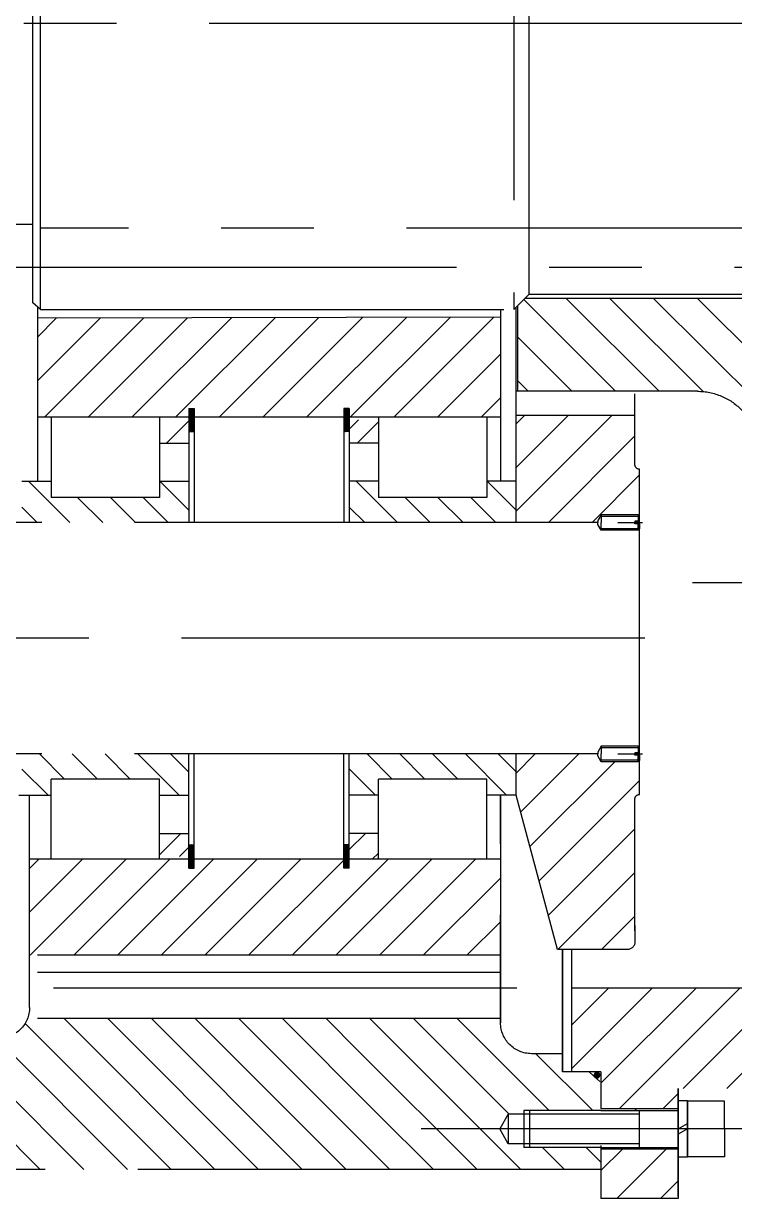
# Model space of a CAD drawing. Header units: millimetres. Extents: x 0 to 12600, y -349 to 8910.
# Drawn here: x 1499 to 1959, y 4651 to 5412 of the extents above; entities that cross this region are included whole.
import ezdxf

# ---------------------------------------------------------------- set-up
doc = ezdxf.new("R2010")
doc.units = ezdxf.units.MM
doc.header["$LTSCALE"] = 300
doc.linetypes.add('G', pattern=[2, 1.25, -0.25, 0.25, -0.25])
doc.linetypes.add('K', pattern=[2.5, 1.25, -0.25, 0.25, -0.25, 0.25, -0.25])
for name, color, linetype in [('01', 7, 'Continuous'), ('05', 142, 'G'), ('07', 6, 'K')]:
    doc.layers.add(name, color=color, linetype=linetype)

# ---------------------------------------------------------------- blocks, each defined once
blk = doc.blocks.new('FDSDSDFG')
at = {"layer": '05', "color": 142, "linetype": 'G', "ltscale": 0.8}
for p, q in [((-2937.48, 14970.18), (-2937.48, 14466.05)), ((-2937.48, 14554.18), (-2937.48, 13703.57))]:
    blk.add_line(p, q, dxfattribs=at)
at = {"layer": '05', "color": 142, "linetype": 'G'}
blk.add_line((-3299.81, 14893.96), (-3299.81, 14567.19), dxfattribs=at)
at = {"layer": '07', "color": 6, "linetype": 'K', "ltscale": 0.8}
for p, q in [((-3627.48, 14907.96), (-3627.48, 14557.96)), ((-3627.48, 14907.96), (-3627.48, 14557.96)), ((-3562.6, 14728.96), (-3562.6, 14488.96)), ((-3095.35, 14114.32), (-3095.35, 14701.67)), ((-3115.53, 14690.96), (-3115.53, 14458.78)), ((-3112.85, 14461.46), (-3112.85, 14690.96)), ((-3069.98, 14681.96), (-3069.98, 14144.96)), ((-3175.74, 14570.38), (-3175.74, 14452.96)), ((-3698.83, 14557.96), (-3698.83, 14507.96)), ((-3698.83, 14557.96), (-3698.83, 14507.96)), ((-3627.48, 14557.96), (-3698.83, 14557.96)), ((-3697.48, 14557.96), (-3627.48, 14557.96)), ((-3653.76, 14554.18), (-3653.76, 14402.27)), ((-3335.78, 14536.36), (-3335.78, 13998.06)), ((-3525.37, 14529.96), (-3439.97, 14529.96)), ((-3436.97, 14532.96), (-3436.97, 14532.96)), ((-3436.97, 14532.96), (-3436.97, 14532.96)), ((-3436.97, 14532.96), (-3226.29, 14532.96)), ((-3414.78, 14532.96), (-3415.78, 14531.96)), ((-3415.78, 14531.96), (-3415.78, 14508.12)), ((-3415.78, 14531.96), (-3411.58, 14531.96)), ((-3414.78, 14532.96), (-3414.78, 14508.12)), ((-3411.58, 14532.96), (-3414.78, 14532.96)), ((-3411.58, 14532.96), (-3411.58, 14529.96)), ((-3411.58, 14529.96), (-3410.78, 14529.96)), ((-3410.78, 14518.86), (-3410.78, 14534.85)), ((-3410.78, 14532.96), (-3410.78, 14529.96)), ((-3409.98, 14529.96), (-3410.78, 14529.96)), ((-3409.98, 14532.96), (-3409.98, 14529.96)), ((-3409.98, 14532.96), (-3406.78, 14532.96)), ((-3405.78, 14531.96), (-3409.98, 14531.96)), ((-3406.78, 14532.96), (-3406.78, 14508.12)), ((-3406.78, 14532.96), (-3405.78, 14531.96)), ((-3405.78, 14531.96), (-3405.78, 14508.12)), ((-3264.78, 14532.96), (-3265.78, 14531.96)), ((-3265.78, 14531.96), (-3261.58, 14531.96)), ((-3265.78, 14531.96), (-3265.78, 14508.12)), ((-3261.58, 14532.96), (-3264.78, 14532.96)), ((-3264.78, 14532.96), (-3264.78, 14508.12)), ((-3261.58, 14532.96), (-3261.58, 14529.96)), ((-3261.58, 14529.96), (-3260.78, 14529.96)), ((-3260.78, 14518.86), (-3260.78, 14534.85)), ((-3260.78, 14532.96), (-3260.78, 14529.96)), ((-3259.98, 14529.96), (-3260.78, 14529.96)), ((-3259.98, 14532.96), (-3256.78, 14532.96)), ((-3259.98, 14532.96), (-3259.98, 14529.96)), ((-3255.78, 14531.96), (-3259.98, 14531.96)), ((-3256.78, 14532.96), (-3255.78, 14531.96)), ((-3256.78, 14532.96), (-3256.78, 14508.12)), ((-3255.78, 14531.96), (-3255.78, 14508.12)), ((-3226.29, 14532.96), (-3226.29, 14532.96)), ((-3223.29, 14529.96), (-3177.48, 14529.96)), ((-3191.48, 14529.96), (-3191.48, 14452.96)), ((-3537.48, 14524.96), (-3537.48, 14479.87)), ((-3664.48, 14507.96), (-3698.83, 14507.96)), ((-3664.48, 14507.96), (-3697.48, 14507.96)), ((-3679.98, 14507.96), (-3679.98, 14007.96)), ((-3679.98, 14507.96), (-3679.98, 14007.96)), ((-3616.85, 14507.96), (-3640.48, 14507.96)), ((-3616.85, 14507.96), (-3640.48, 14507.96)), ((-3616.85, 14507.96), (-3616.85, 14482.96)), ((-3415.78, 14508.12), (-3412.03, 14505.96)), ((-3415.78, 14508.12), (-3410.78, 14508.12)), ((-3412.03, 14505.96), (-3410.78, 14505.96)), ((-3405.78, 14508.12), (-3410.78, 14508.12)), ((-3409.53, 14505.96), (-3410.78, 14505.96)), ((-3410.78, 14505.96), (-3410.78, 14037.96)), ((-3405.78, 14508.12), (-3409.53, 14505.96)), ((-3265.78, 14508.12), (-3262.03, 14505.96)), ((-3265.78, 14508.12), (-3260.78, 14508.12)), ((-3262.03, 14505.96), (-3260.78, 14505.96)), ((-3255.78, 14508.12), (-3260.78, 14508.12)), ((-3259.53, 14505.96), (-3260.78, 14505.96)), ((-3260.78, 14505.96), (-3260.78, 14037.96)), ((-3255.78, 14508.12), (-3259.53, 14505.96)), ((-3537.48, 14488.96), (-3616.85, 14488.96)), ((-3537.48, 14482.96), (-3616.85, 14482.96)), ((-3616.85, 14482.96), (-3537.48, 14482.96)), ((-3604.98, 14482.96), (-3604.98, 14462.96)), ((-3537.48, 14479.87), (-3437.51, 14452.96)), ((-3112.85, 14461.46), (-3122.79, 14451.52)), ((-3112.85, 14461.46), (-2761.75, 14461.46)), ((-3562.48, 14453.44), (-3562.48, 14116.81)), ((-3437.51, 14452.96), (-3410.78, 14452.96)), ((-3437.51, 14452.96), (-3410.78, 14452.96)), ((-3437.51, 14452.96), (-3410.78, 14452.96)), ((-3437.51, 14452.96), (-3437.51, 14434.04)), ((-3260.78, 14452.96), (-3121.35, 14452.96)), ((-3234.05, 14452.96), (-3234.05, 14434.04)), ((-3120.35, 14453.96), (-3175.74, 14453.96)), ((-2751.82, 14451.52), (-3122.79, 14451.52)), ((-3122.79, 14144.96), (-3122.79, 14451.52)), ((-3437.51, 14442.96), (-3584.98, 14442.96)), ((-3584.98, 14442.96), (-3515.03, 14442.96)), ((-3582.28, 14442.96), (-3582.28, 14136.58)), ((-3552.28, 14442.96), (-3552.28, 14137.96)), ((-3541.21, 14442.96), (-3541.21, 14137.96)), ((-3468.98, 14442.96), (-3437.51, 14442.96)), ((-3122.79, 14442.96), (-3234.05, 14442.96)), ((-3479.03, 14434.04), (-3427.03, 14434.04)), ((-3192.53, 14434.04), (-3244.53, 14434.04)), ((-3479.03, 14363.88), (-3427.03, 14363.88)), ((-3462.28, 14363.88), (-3462.28, 14344.96)), ((-3437.51, 14363.88), (-3437.51, 14344.96)), ((-3192.53, 14363.88), (-3244.53, 14363.88)), ((-3234.05, 14363.88), (-3234.05, 14344.96)), ((-3209.28, 14363.88), (-3209.28, 14344.96)), ((-3209.28, 14350.13), (-3195.53, 14363.88)), ((-3484.69, 14344.96), (-3410.78, 14344.96)), ((-3484.69, 14344.96), (-3484.69, 14341.46)), ((-3484.69, 14341.47), (-3481.2, 14344.96)), ((-3484.69, 14341.61), (-3481.34, 14344.96)), ((-3484.69, 14341.75), (-3481.48, 14344.96)), ((-3484.69, 14341.89), (-3481.62, 14344.96)), ((-3484.69, 14342.04), (-3481.76, 14344.96)), ((-3484.69, 14342.18), (-3481.91, 14344.96)), ((-3484.69, 14342.32), (-3482.05, 14344.96)), ((-3484.69, 14342.46), (-3482.19, 14344.96)), ((-3484.69, 14342.6), (-3482.33, 14344.96)), ((-3484.69, 14342.74), (-3482.47, 14344.96)), ((-3484.69, 14342.88), (-3482.61, 14344.96)), ((-3484.69, 14343.03), (-3482.75, 14344.96)), ((-3484.69, 14343.17), (-3482.9, 14344.96)), ((-3484.69, 14343.31), (-3483.04, 14344.96)), ((-3484.69, 14343.45), (-3483.18, 14344.96)), ((-3484.69, 14343.59), (-3483.32, 14344.96)), ((-3484.69, 14343.73), (-3483.46, 14344.96)), ((-3484.69, 14343.87), (-3483.6, 14344.96)), ((-3484.69, 14344.02), (-3483.74, 14344.96)), ((-3484.69, 14344.16), (-3483.89, 14344.96)), ((-3484.69, 14344.3), (-3484.03, 14344.96)), ((-3484.69, 14344.44), (-3484.17, 14344.96)), ((-3484.69, 14344.58), (-3484.31, 14344.96)), ((-3484.69, 14344.72), (-3484.45, 14344.96)), ((-3484.69, 14344.86), (-3484.59, 14344.96)), ((-3484.56, 14341.46), (-3481.06, 14344.96)), ((-3484.42, 14341.46), (-3480.92, 14344.96)), ((-3484.27, 14341.46), (-3480.77, 14344.96)), ((-3484.13, 14341.46), (-3480.63, 14344.96)), ((-3483.99, 14341.46), (-3480.49, 14344.96)), ((-3483.85, 14341.46), (-3480.35, 14344.96)), ((-3483.71, 14341.46), (-3480.21, 14344.96)), ((-3483.57, 14341.46), (-3480.07, 14344.96)), ((-3483.43, 14341.46), (-3479.93, 14344.96)), ((-3483.28, 14341.46), (-3479.78, 14344.96)), ((-3483.14, 14341.46), (-3479.64, 14344.96)), ((-3483, 14341.46), (-3479.5, 14344.96)), ((-3482.86, 14341.46), (-3479.36, 14344.96)), ((-3482.72, 14341.46), (-3479.22, 14344.96)), ((-3482.58, 14341.46), (-3479.08, 14344.96)), ((-3482.44, 14341.46), (-3478.94, 14344.96)), ((-3482.29, 14341.46), (-3478.79, 14344.96)), ((-3482.15, 14341.46), (-3478.65, 14344.96)), ((-3482.01, 14341.46), (-3478.51, 14344.96)), ((-3481.87, 14341.46), (-3478.37, 14344.96)), ((-3481.73, 14341.46), (-3478.23, 14344.96)), ((-3481.59, 14341.46), (-3478.09, 14344.96)), ((-3481.45, 14341.46), (-3477.95, 14344.96)), ((-3481.3, 14341.46), (-3477.8, 14344.96)), ((-3481.16, 14341.46), (-3477.66, 14344.96)), ((-3481.02, 14341.46), (-3477.52, 14344.96)), ((-3480.88, 14341.46), (-3477.38, 14344.96)), ((-3480.74, 14341.46), (-3477.24, 14344.96)), ((-3480.6, 14341.46), (-3477.1, 14344.96)), ((-3480.46, 14341.46), (-3476.96, 14344.96)), ((-3480.31, 14341.46), (-3476.81, 14344.96)), ((-3480.17, 14341.46), (-3476.67, 14344.96)), ((-3480.03, 14341.46), (-3476.53, 14344.96)), ((-3479.89, 14341.46), (-3476.39, 14344.96)), ((-3479.75, 14341.46), (-3476.25, 14344.96)), ((-3479.61, 14341.46), (-3476.11, 14344.96)), ((-3479.47, 14341.46), (-3475.97, 14344.96)), ((-3479.32, 14341.46), (-3475.82, 14344.96)), ((-3479.18, 14341.46), (-3475.68, 14344.96)), ((-3479.04, 14341.46), (-3475.54, 14344.96)), ((-3478.9, 14341.46), (-3475.4, 14344.96)), ((-3478.76, 14341.46), (-3475.26, 14344.96)), ((-3478.62, 14341.46), (-3475.12, 14344.96)), ((-3478.48, 14341.46), (-3474.98, 14344.96)), ((-3478.33, 14341.46), (-3474.83, 14344.96)), ((-3478.19, 14341.46), (-3474.69, 14344.96)), ((-3478.05, 14341.46), (-3474.55, 14344.96)), ((-3477.91, 14341.46), (-3474.41, 14344.96)), ((-3477.77, 14341.46), (-3474.27, 14344.96)), ((-3477.63, 14341.46), (-3474.13, 14344.96)), ((-3477.49, 14341.46), (-3473.99, 14344.96)), ((-3477.34, 14341.46), (-3473.84, 14344.96)), ((-3477.2, 14341.46), (-3473.7, 14344.96)), ((-3477.06, 14341.46), (-3473.56, 14344.96)), ((-3476.92, 14341.46), (-3473.42, 14344.96)), ((-3476.78, 14341.46), (-3473.28, 14344.96)), ((-3476.64, 14341.46), (-3473.14, 14344.96)), ((-3476.5, 14341.46), (-3473, 14344.96)), ((-3476.35, 14341.46), (-3472.85, 14344.96)), ((-3476.21, 14341.46), (-3472.71, 14344.96)), ((-3476.07, 14341.46), (-3472.57, 14344.96)), ((-3475.93, 14341.46), (-3472.43, 14344.96)), ((-3475.79, 14341.46), (-3472.29, 14344.96)), ((-3475.65, 14341.46), (-3472.15, 14344.96)), ((-3475.51, 14341.46), (-3472.01, 14344.96)), ((-3475.36, 14341.46), (-3471.86, 14344.96)), ((-3475.22, 14341.46), (-3471.72, 14344.96)), ((-3475.08, 14341.46), (-3471.58, 14344.96)), ((-3474.94, 14341.46), (-3471.44, 14344.96)), ((-3474.8, 14341.46), (-3471.3, 14344.96)), ((-3474.66, 14341.46), (-3471.16, 14344.96)), ((-3474.52, 14341.46), (-3471.02, 14344.96)), ((-3474.37, 14341.46), (-3470.87, 14344.96)), ((-3474.23, 14341.46), (-3470.73, 14344.96)), ((-3474.09, 14341.46), (-3470.59, 14344.96)), ((-3473.95, 14341.46), (-3470.45, 14344.96)), ((-3473.81, 14341.46), (-3470.31, 14344.96)), ((-3473.67, 14341.46), (-3470.17, 14344.96)), ((-3473.53, 14341.46), (-3470.03, 14344.96)), ((-3473.38, 14341.46), (-3469.88, 14344.96)), ((-3473.24, 14341.46), (-3469.74, 14344.96)), ((-3473.1, 14341.46), (-3469.7, 14344.86)), ((-3469.7, 14344.96), (-3469.7, 14341.46)), ((-3186.87, 14344.96), (-3260.78, 14344.96)), ((-3201.86, 14344.96), (-3201.86, 14341.46)), ((-3198.45, 14341.46), (-3201.86, 14344.86)), ((-3198.31, 14341.46), (-3201.81, 14344.96)), ((-3198.17, 14341.46), (-3201.67, 14344.96)), ((-3198.03, 14341.46), (-3201.53, 14344.96)), ((-3197.89, 14341.46), (-3201.39, 14344.96)), ((-3197.75, 14341.46), (-3201.25, 14344.96)), ((-3197.6, 14341.46), (-3201.1, 14344.96)), ((-3197.46, 14341.46), (-3200.96, 14344.96)), ((-3197.32, 14341.46), (-3200.82, 14344.96)), ((-3197.18, 14341.46), (-3200.68, 14344.96)), ((-3197.04, 14341.46), (-3200.54, 14344.96)), ((-3196.9, 14341.46), (-3200.4, 14344.96)), ((-3200.31, 14344.96), (-3194.28, 14350.99)), ((-3196.76, 14341.46), (-3200.26, 14344.96)), ((-3196.61, 14341.46), (-3200.11, 14344.96)), ((-3196.47, 14341.46), (-3199.97, 14344.96)), ((-3196.33, 14341.46), (-3199.83, 14344.96)), ((-3196.19, 14341.46), (-3199.69, 14344.96)), ((-3196.05, 14341.46), (-3199.55, 14344.96)), ((-3195.91, 14341.46), (-3199.41, 14344.96)), ((-3195.77, 14341.46), (-3199.27, 14344.96)), ((-3195.62, 14341.46), (-3199.12, 14344.96)), ((-3195.48, 14341.46), (-3198.98, 14344.96)), ((-3195.34, 14341.46), (-3198.84, 14344.96)), ((-3195.2, 14341.46), (-3198.7, 14344.96)), ((-3195.06, 14341.46), (-3198.56, 14344.96)), ((-3194.92, 14341.46), (-3198.42, 14344.96)), ((-3194.78, 14341.46), (-3198.28, 14344.96)), ((-3194.63, 14341.46), (-3198.13, 14344.96)), ((-3194.49, 14341.46), (-3197.99, 14344.96)), ((-3194.35, 14341.46), (-3197.85, 14344.96)), ((-3194.21, 14341.46), (-3197.71, 14344.96)), ((-3194.07, 14341.46), (-3197.57, 14344.96)), ((-3193.93, 14341.46), (-3197.43, 14344.96)), ((-3193.79, 14341.46), (-3197.29, 14344.96)), ((-3193.64, 14341.46), (-3197.14, 14344.96)), ((-3193.5, 14341.46), (-3197, 14344.96)), ((-3193.36, 14341.46), (-3196.86, 14344.96)), ((-3193.22, 14341.46), (-3196.72, 14344.96)), ((-3193.08, 14341.46), (-3196.58, 14344.96)), ((-3192.94, 14341.46), (-3196.44, 14344.96)), ((-3192.8, 14341.46), (-3196.3, 14344.96)), ((-3192.65, 14341.46), (-3196.15, 14344.96)), ((-3192.51, 14341.46), (-3196.01, 14344.96)), ((-3192.37, 14341.46), (-3195.87, 14344.96)), ((-3192.23, 14341.46), (-3195.73, 14344.96)), ((-3192.09, 14341.46), (-3195.59, 14344.96)), ((-3191.95, 14341.46), (-3195.45, 14344.96)), ((-3191.81, 14341.46), (-3195.31, 14344.96)), ((-3191.66, 14341.46), (-3195.16, 14344.96)), ((-3191.52, 14341.46), (-3195.02, 14344.96)), ((-3191.38, 14341.46), (-3194.88, 14344.96)), ((-3191.24, 14341.46), (-3194.74, 14344.96)), ((-3191.1, 14341.46), (-3194.6, 14344.96)), ((-3190.96, 14341.46), (-3194.46, 14344.96)), ((-3190.82, 14341.46), (-3194.32, 14344.96)), ((-3190.67, 14341.46), (-3194.17, 14344.96)), ((-3190.53, 14341.46), (-3194.03, 14344.96)), ((-3190.39, 14341.46), (-3193.89, 14344.96)), ((-3190.25, 14341.46), (-3193.75, 14344.96)), ((-3190.11, 14341.46), (-3193.61, 14344.96)), ((-3189.97, 14341.46), (-3193.47, 14344.96)), ((-3189.83, 14341.46), (-3193.33, 14344.96)), ((-3189.69, 14341.46), (-3193.19, 14344.96)), ((-3189.54, 14341.46), (-3193.04, 14344.96)), ((-3189.4, 14341.46), (-3192.9, 14344.96)), ((-3189.26, 14341.46), (-3192.76, 14344.96)), ((-3189.12, 14341.46), (-3192.62, 14344.96)), ((-3188.98, 14341.46), (-3192.48, 14344.96)), ((-3188.84, 14341.46), (-3192.34, 14344.96)), ((-3188.7, 14341.46), (-3192.2, 14344.96)), ((-3188.55, 14341.46), (-3192.05, 14344.96)), ((-3188.41, 14341.46), (-3191.91, 14344.96)), ((-3188.27, 14341.46), (-3191.77, 14344.96)), ((-3188.13, 14341.46), (-3191.63, 14344.96)), ((-3187.99, 14341.46), (-3191.49, 14344.96)), ((-3187.85, 14341.46), (-3191.35, 14344.96)), ((-3187.71, 14341.46), (-3191.21, 14344.96)), ((-3187.56, 14341.46), (-3191.06, 14344.96)), ((-3187.42, 14341.46), (-3190.92, 14344.96)), ((-3187.28, 14341.46), (-3190.78, 14344.96)), ((-3187.14, 14341.46), (-3190.64, 14344.96)), ((-3187, 14341.46), (-3190.5, 14344.96)), ((-3186.87, 14341.47), (-3190.36, 14344.96)), ((-3186.87, 14341.61), (-3190.22, 14344.96)), ((-3186.87, 14341.75), (-3190.07, 14344.96)), ((-3186.87, 14341.89), (-3189.93, 14344.96)), ((-3186.87, 14342.04), (-3189.79, 14344.96)), ((-3186.87, 14342.18), (-3189.65, 14344.96)), ((-3186.87, 14342.32), (-3189.51, 14344.96)), ((-3186.87, 14342.46), (-3189.37, 14344.96)), ((-3186.87, 14342.6), (-3189.23, 14344.96)), ((-3186.87, 14342.74), (-3189.08, 14344.96)), ((-3186.87, 14342.88), (-3188.94, 14344.96)), ((-3186.87, 14343.03), (-3188.8, 14344.96)), ((-3186.87, 14343.17), (-3188.66, 14344.96)), ((-3186.87, 14343.31), (-3188.52, 14344.96)), ((-3186.87, 14343.45), (-3188.38, 14344.96)), ((-3186.87, 14343.59), (-3188.24, 14344.96)), ((-3186.87, 14343.73), (-3188.09, 14344.96)), ((-3186.87, 14343.87), (-3187.95, 14344.96)), ((-3186.87, 14344.02), (-3187.81, 14344.96)), ((-3186.87, 14344.16), (-3187.67, 14344.96)), ((-3186.87, 14344.3), (-3187.53, 14344.96)), ((-3186.87, 14344.44), (-3187.39, 14344.96)), ((-3186.87, 14344.58), (-3187.25, 14344.96)), ((-3186.87, 14344.72), (-3187.1, 14344.96)), ((-3186.87, 14344.86), (-3186.96, 14344.96)), ((-3186.87, 14344.96), (-3186.87, 14341.46)), ((-3484.69, 14341.46), (-3410.78, 14341.46)), ((-3472.96, 14341.46), (-3469.7, 14344.72)), ((-3472.82, 14341.46), (-3469.7, 14344.58)), ((-3472.68, 14341.46), (-3469.7, 14344.44)), ((-3472.54, 14341.46), (-3469.7, 14344.29)), ((-3472.39, 14341.46), (-3469.7, 14344.15)), ((-3472.25, 14341.46), (-3469.7, 14344.01)), ((-3472.11, 14341.46), (-3469.7, 14343.87)), ((-3471.97, 14341.46), (-3469.7, 14343.73)), ((-3471.83, 14341.46), (-3469.7, 14343.59)), ((-3471.69, 14341.46), (-3469.7, 14343.45)), ((-3471.55, 14341.46), (-3469.7, 14343.3)), ((-3471.4, 14341.46), (-3469.7, 14343.16)), ((-3471.26, 14341.46), (-3469.7, 14343.02)), ((-3471.12, 14341.46), (-3469.7, 14342.88)), ((-3470.98, 14341.46), (-3469.7, 14342.74)), ((-3470.84, 14341.46), (-3469.7, 14342.6)), ((-3470.7, 14341.46), (-3469.7, 14342.46)), ((-3470.56, 14341.46), (-3469.7, 14342.31)), ((-3470.41, 14341.46), (-3469.7, 14342.17)), ((-3470.27, 14341.46), (-3469.7, 14342.03)), ((-3470.13, 14341.46), (-3469.7, 14341.89)), ((-3469.99, 14341.46), (-3469.7, 14341.75)), ((-3469.85, 14341.46), (-3469.7, 14341.61)), ((-3469.71, 14341.46), (-3469.7, 14341.47)), ((-3186.87, 14341.46), (-3260.78, 14341.46)), ((-3198.59, 14341.46), (-3201.86, 14344.72)), ((-3198.74, 14341.46), (-3201.86, 14344.58)), ((-3198.88, 14341.46), (-3201.86, 14344.44)), ((-3199.02, 14341.46), (-3201.86, 14344.29)), ((-3199.16, 14341.46), (-3201.86, 14344.15)), ((-3199.3, 14341.46), (-3201.86, 14344.01)), ((-3199.44, 14341.46), (-3201.86, 14343.87)), ((-3199.58, 14341.46), (-3201.86, 14343.73)), ((-3199.73, 14341.46), (-3201.86, 14343.59)), ((-3199.87, 14341.46), (-3201.86, 14343.45)), ((-3200.01, 14341.46), (-3201.86, 14343.3)), ((-3200.15, 14341.46), (-3201.86, 14343.16)), ((-3200.29, 14341.46), (-3201.86, 14343.02)), ((-3200.43, 14341.46), (-3201.86, 14342.88)), ((-3200.57, 14341.46), (-3201.86, 14342.74)), ((-3200.72, 14341.46), (-3201.86, 14342.6)), ((-3200.86, 14341.46), (-3201.86, 14342.46)), ((-3201, 14341.46), (-3201.86, 14342.31)), ((-3201.14, 14341.46), (-3201.86, 14342.17)), ((-3201.28, 14341.46), (-3201.86, 14342.03)), ((-3201.42, 14341.46), (-3201.86, 14341.89)), ((-3201.56, 14341.46), (-3201.86, 14341.75)), ((-3201.71, 14341.46), (-3201.86, 14341.61)), ((-3201.85, 14341.46), (-3201.86, 14341.47)), ((-3484.69, 14244.46), (-3410.78, 14244.46)), ((-3484.69, 14240.96), (-3484.69, 14244.46)), ((-3484.69, 14244.45), (-3481.2, 14240.96)), ((-3484.69, 14244.3), (-3481.34, 14240.96)), ((-3484.69, 14244.16), (-3481.48, 14240.96)), ((-3484.69, 14244.02), (-3481.62, 14240.96)), ((-3484.69, 14243.88), (-3481.76, 14240.96)), ((-3484.69, 14243.74), (-3481.91, 14240.96)), ((-3484.69, 14243.6), (-3482.05, 14240.96)), ((-3484.69, 14243.46), (-3482.19, 14240.96)), ((-3484.69, 14243.31), (-3482.33, 14240.96)), ((-3484.69, 14243.17), (-3482.47, 14240.96)), ((-3484.69, 14243.03), (-3482.61, 14240.96)), ((-3484.69, 14242.89), (-3482.75, 14240.96)), ((-3484.69, 14242.75), (-3482.9, 14240.96)), ((-3484.69, 14242.61), (-3483.04, 14240.96)), ((-3484.69, 14242.47), (-3483.18, 14240.96)), ((-3484.69, 14242.32), (-3483.32, 14240.96)), ((-3484.69, 14242.18), (-3483.46, 14240.96)), ((-3484.69, 14242.04), (-3483.6, 14240.96)), ((-3484.69, 14241.9), (-3483.74, 14240.96)), ((-3484.69, 14241.76), (-3483.89, 14240.96)), ((-3484.69, 14241.62), (-3484.03, 14240.96)), ((-3484.69, 14241.48), (-3484.17, 14240.96)), ((-3484.69, 14241.33), (-3484.31, 14240.96)), ((-3484.69, 14241.19), (-3484.45, 14240.96)), ((-3484.69, 14241.05), (-3484.59, 14240.96)), ((-3484.69, 14240.96), (-3410.78, 14240.96)), ((-3484.56, 14244.46), (-3481.06, 14240.96)), ((-3484.42, 14244.46), (-3480.92, 14240.96)), ((-3484.27, 14244.46), (-3480.77, 14240.96)), ((-3484.13, 14244.46), (-3480.63, 14240.96)), ((-3483.99, 14244.46), (-3480.49, 14240.96)), ((-3483.85, 14244.46), (-3480.35, 14240.96)), ((-3483.71, 14244.46), (-3480.21, 14240.96)), ((-3483.57, 14244.46), (-3480.07, 14240.96)), ((-3483.43, 14244.46), (-3479.93, 14240.96)), ((-3483.28, 14244.46), (-3479.78, 14240.96)), ((-3483.14, 14244.46), (-3479.64, 14240.96)), ((-3483, 14244.46), (-3479.5, 14240.96)), ((-3482.86, 14244.46), (-3479.36, 14240.96)), ((-3482.72, 14244.46), (-3479.22, 14240.96)), ((-3482.58, 14244.46), (-3479.08, 14240.96)), ((-3482.44, 14244.46), (-3478.94, 14240.96)), ((-3482.29, 14244.46), (-3478.79, 14240.96)), ((-3482.15, 14244.46), (-3478.65, 14240.96)), ((-3482.01, 14244.46), (-3478.51, 14240.96)), ((-3481.87, 14244.46), (-3478.37, 14240.96)), ((-3481.73, 14244.46), (-3478.23, 14240.96)), ((-3481.59, 14244.46), (-3478.09, 14240.96)), ((-3481.45, 14244.46), (-3477.95, 14240.96)), ((-3481.3, 14244.46), (-3477.8, 14240.96)), ((-3481.16, 14244.46), (-3477.66, 14240.96)), ((-3481.02, 14244.46), (-3477.52, 14240.96)), ((-3480.88, 14244.46), (-3477.38, 14240.96)), ((-3480.74, 14244.46), (-3477.24, 14240.96)), ((-3480.6, 14244.46), (-3477.1, 14240.96)), ((-3480.46, 14244.46), (-3476.96, 14240.96)), ((-3480.31, 14244.46), (-3476.81, 14240.96)), ((-3480.17, 14244.46), (-3476.67, 14240.96)), ((-3480.03, 14244.46), (-3476.53, 14240.96)), ((-3479.89, 14244.46), (-3476.39, 14240.96)), ((-3479.75, 14244.46), (-3476.25, 14240.96)), ((-3479.61, 14244.46), (-3476.11, 14240.96)), ((-3479.47, 14244.46), (-3475.97, 14240.96)), ((-3479.32, 14244.46), (-3475.82, 14240.96)), ((-3479.18, 14244.46), (-3475.68, 14240.96)), ((-3479.04, 14244.46), (-3475.54, 14240.96)), ((-3478.9, 14244.46), (-3475.4, 14240.96)), ((-3478.76, 14244.46), (-3475.26, 14240.96)), ((-3478.62, 14244.46), (-3475.12, 14240.96)), ((-3478.48, 14244.46), (-3474.98, 14240.96)), ((-3478.33, 14244.46), (-3474.83, 14240.96)), ((-3478.19, 14244.46), (-3474.69, 14240.96)), ((-3478.05, 14244.46), (-3474.55, 14240.96)), ((-3477.91, 14244.46), (-3474.41, 14240.96)), ((-3477.77, 14244.46), (-3474.27, 14240.96)), ((-3477.63, 14244.46), (-3474.13, 14240.96)), ((-3477.49, 14244.46), (-3473.99, 14240.96)), ((-3477.34, 14244.46), (-3473.84, 14240.96)), ((-3471.24, 14240.96), (-3477.28, 14234.92)), ((-3477.2, 14244.46), (-3473.7, 14240.96)), ((-3477.06, 14244.46), (-3473.56, 14240.96)), ((-3476.92, 14244.46), (-3473.42, 14240.96)), ((-3476.78, 14244.46), (-3473.28, 14240.96)), ((-3476.64, 14244.46), (-3473.14, 14240.96)), ((-3476.5, 14244.46), (-3473, 14240.96)), ((-3476.35, 14244.46), (-3472.85, 14240.96)), ((-3476.21, 14244.46), (-3472.71, 14240.96)), ((-3476.07, 14244.46), (-3472.57, 14240.96)), ((-3475.93, 14244.46), (-3472.43, 14240.96)), ((-3475.79, 14244.46), (-3472.29, 14240.96)), ((-3475.65, 14244.46), (-3472.15, 14240.96)), ((-3475.51, 14244.46), (-3472.01, 14240.96)), ((-3475.36, 14244.46), (-3471.86, 14240.96)), ((-3475.22, 14244.46), (-3471.72, 14240.96)), ((-3475.08, 14244.46), (-3471.58, 14240.96)), ((-3474.94, 14244.46), (-3471.44, 14240.96)), ((-3474.8, 14244.46), (-3471.3, 14240.96)), ((-3474.66, 14244.46), (-3471.16, 14240.96)), ((-3474.52, 14244.46), (-3471.02, 14240.96)), ((-3474.37, 14244.46), (-3470.87, 14240.96)), ((-3474.23, 14244.46), (-3470.73, 14240.96)), ((-3474.09, 14244.46), (-3470.59, 14240.96)), ((-3473.95, 14244.46), (-3470.45, 14240.96)), ((-3473.81, 14244.46), (-3470.31, 14240.96)), ((-3473.67, 14244.46), (-3470.17, 14240.96)), ((-3473.53, 14244.46), (-3470.03, 14240.96)), ((-3473.38, 14244.46), (-3469.88, 14240.96)), ((-3473.24, 14244.46), (-3469.74, 14240.96)), ((-3473.1, 14244.46), (-3469.7, 14241.06)), ((-3472.96, 14244.46), (-3469.7, 14241.2)), ((-3472.82, 14244.46), (-3469.7, 14241.34)), ((-3472.68, 14244.46), (-3469.7, 14241.48)), ((-3472.54, 14244.46), (-3469.7, 14241.62)), ((-3472.39, 14244.46), (-3469.7, 14241.76)), ((-3472.25, 14244.46), (-3469.7, 14241.9)), ((-3472.11, 14244.46), (-3469.7, 14242.05)), ((-3471.97, 14244.46), (-3469.7, 14242.19)), ((-3471.83, 14244.46), (-3469.7, 14242.33)), ((-3471.69, 14244.46), (-3469.7, 14242.47)), ((-3471.55, 14244.46), (-3469.7, 14242.61)), ((-3471.4, 14244.46), (-3469.7, 14242.75)), ((-3471.26, 14244.46), (-3469.7, 14242.89)), ((-3471.12, 14244.46), (-3469.7, 14243.04)), ((-3470.98, 14244.46), (-3469.7, 14243.18)), ((-3470.84, 14244.46), (-3469.7, 14243.32)), ((-3470.7, 14244.46), (-3469.7, 14243.46)), ((-3470.56, 14244.46), (-3469.7, 14243.6)), ((-3470.41, 14244.46), (-3469.7, 14243.74)), ((-3470.27, 14244.46), (-3469.7, 14243.88)), ((-3470.13, 14244.46), (-3469.7, 14244.03)), ((-3469.99, 14244.46), (-3469.7, 14244.17)), ((-3469.85, 14244.46), (-3469.7, 14244.31)), ((-3469.71, 14244.46), (-3469.7, 14244.45)), ((-3469.7, 14240.96), (-3469.7, 14244.46)), ((-3462.28, 14222.04), (-3462.28, 14240.96)), ((-3437.51, 14222.04), (-3437.51, 14240.96)), ((-3186.87, 14244.46), (-3260.78, 14244.46)), ((-3186.87, 14240.96), (-3260.78, 14240.96)), ((-3234.05, 14222.04), (-3234.05, 14240.96)), ((-3209.28, 14222.04), (-3209.28, 14240.96)), ((-3201.86, 14240.96), (-3201.86, 14244.46)), ((-3201.85, 14244.46), (-3201.86, 14244.45)), ((-3201.71, 14244.46), (-3201.86, 14244.31)), ((-3201.56, 14244.46), (-3201.86, 14244.17)), ((-3201.42, 14244.46), (-3201.86, 14244.03)), ((-3201.28, 14244.46), (-3201.86, 14243.88)), ((-3201.14, 14244.46), (-3201.86, 14243.74)), ((-3201, 14244.46), (-3201.86, 14243.6)), ((-3200.86, 14244.46), (-3201.86, 14243.46)), ((-3200.72, 14244.46), (-3201.86, 14243.32)), ((-3200.57, 14244.46), (-3201.86, 14243.18)), ((-3200.43, 14244.46), (-3201.86, 14243.04)), ((-3200.29, 14244.46), (-3201.86, 14242.89)), ((-3200.15, 14244.46), (-3201.86, 14242.75)), ((-3200.01, 14244.46), (-3201.86, 14242.61)), ((-3199.87, 14244.46), (-3201.86, 14242.47)), ((-3199.73, 14244.46), (-3201.86, 14242.33)), ((-3199.58, 14244.46), (-3201.86, 14242.19)), ((-3199.44, 14244.46), (-3201.86, 14242.05)), ((-3199.3, 14244.46), (-3201.86, 14241.9)), ((-3199.16, 14244.46), (-3201.86, 14241.76)), ((-3199.02, 14244.46), (-3201.86, 14241.62)), ((-3198.88, 14244.46), (-3201.86, 14241.48)), ((-3198.74, 14244.46), (-3201.86, 14241.34)), ((-3198.59, 14244.46), (-3201.86, 14241.2)), ((-3198.45, 14244.46), (-3201.86, 14241.06)), ((-3198.31, 14244.46), (-3201.81, 14240.96)), ((-3198.17, 14244.46), (-3201.67, 14240.96)), ((-3198.03, 14244.46), (-3201.53, 14240.96)), ((-3197.89, 14244.46), (-3201.39, 14240.96)), ((-3197.75, 14244.46), (-3201.25, 14240.96)), ((-3197.6, 14244.46), (-3201.1, 14240.96)), ((-3197.46, 14244.46), (-3200.96, 14240.96)), ((-3197.32, 14244.46), (-3200.82, 14240.96)), ((-3197.18, 14244.46), (-3200.68, 14240.96)), ((-3197.04, 14244.46), (-3200.54, 14240.96)), ((-3196.9, 14244.46), (-3200.4, 14240.96)), ((-3196.76, 14244.46), (-3200.26, 14240.96)), ((-3196.61, 14244.46), (-3200.11, 14240.96)), ((-3196.47, 14244.46), (-3199.97, 14240.96)), ((-3196.33, 14244.46), (-3199.83, 14240.96)), ((-3196.19, 14244.46), (-3199.69, 14240.96)), ((-3196.05, 14244.46), (-3199.55, 14240.96)), ((-3195.91, 14244.46), (-3199.41, 14240.96)), ((-3195.77, 14244.46), (-3199.27, 14240.96)), ((-3195.62, 14244.46), (-3199.12, 14240.96)), ((-3195.48, 14244.46), (-3198.98, 14240.96)), ((-3195.34, 14244.46), (-3198.84, 14240.96)), ((-3195.2, 14244.46), (-3198.7, 14240.96)), ((-3195.06, 14244.46), (-3198.56, 14240.96)), ((-3194.92, 14244.46), (-3198.42, 14240.96)), ((-3194.78, 14244.46), (-3198.28, 14240.96)), ((-3194.63, 14244.46), (-3198.13, 14240.96)), ((-3194.49, 14244.46), (-3197.99, 14240.96)), ((-3194.35, 14244.46), (-3197.85, 14240.96)), ((-3194.21, 14244.46), (-3197.71, 14240.96)), ((-3194.07, 14244.46), (-3197.57, 14240.96)), ((-3193.93, 14244.46), (-3197.43, 14240.96)), ((-3193.79, 14244.46), (-3197.29, 14240.96)), ((-3193.64, 14244.46), (-3197.14, 14240.96)), ((-3193.5, 14244.46), (-3197, 14240.96)), ((-3193.36, 14244.46), (-3196.86, 14240.96)), ((-3193.22, 14244.46), (-3196.72, 14240.96)), ((-3193.08, 14244.46), (-3196.58, 14240.96)), ((-3192.94, 14244.46), (-3196.44, 14240.96)), ((-3192.8, 14244.46), (-3196.3, 14240.96)), ((-3192.65, 14244.46), (-3196.15, 14240.96)), ((-3192.51, 14244.46), (-3196.01, 14240.96)), ((-3192.37, 14244.46), (-3195.87, 14240.96)), ((-3192.23, 14244.46), (-3195.73, 14240.96)), ((-3192.09, 14244.46), (-3195.59, 14240.96)), ((-3191.95, 14244.46), (-3195.45, 14240.96)), ((-3191.81, 14244.46), (-3195.31, 14240.96)), ((-3191.66, 14244.46), (-3195.16, 14240.96)), ((-3191.52, 14244.46), (-3195.02, 14240.96)), ((-3191.38, 14244.46), (-3194.88, 14240.96)), ((-3191.24, 14244.46), (-3194.74, 14240.96)), ((-3191.1, 14244.46), (-3194.6, 14240.96)), ((-3190.96, 14244.46), (-3194.46, 14240.96)), ((-3190.82, 14244.46), (-3194.32, 14240.96)), ((-3190.67, 14244.46), (-3194.17, 14240.96)), ((-3190.53, 14244.46), (-3194.03, 14240.96)), ((-3190.39, 14244.46), (-3193.89, 14240.96)), ((-3190.25, 14244.46), (-3193.75, 14240.96)), ((-3190.11, 14244.46), (-3193.61, 14240.96)), ((-3189.97, 14244.46), (-3193.47, 14240.96)), ((-3189.83, 14244.46), (-3193.33, 14240.96)), ((-3189.69, 14244.46), (-3193.19, 14240.96)), ((-3189.54, 14244.46), (-3193.04, 14240.96)), ((-3189.4, 14244.46), (-3192.9, 14240.96)), ((-3189.26, 14244.46), (-3192.76, 14240.96)), ((-3189.12, 14244.46), (-3192.62, 14240.96)), ((-3188.98, 14244.46), (-3192.48, 14240.96)), ((-3188.84, 14244.46), (-3192.34, 14240.96)), ((-3188.7, 14244.46), (-3192.2, 14240.96)), ((-3188.55, 14244.46), (-3192.05, 14240.96)), ((-3188.41, 14244.46), (-3191.91, 14240.96)), ((-3188.27, 14244.46), (-3191.77, 14240.96)), ((-3188.13, 14244.46), (-3191.63, 14240.96)), ((-3187.99, 14244.46), (-3191.49, 14240.96)), ((-3187.85, 14244.46), (-3191.35, 14240.96)), ((-3187.71, 14244.46), (-3191.21, 14240.96)), ((-3187.56, 14244.46), (-3191.06, 14240.96)), ((-3187.42, 14244.46), (-3190.92, 14240.96)), ((-3187.28, 14244.46), (-3190.78, 14240.96)), ((-3187.14, 14244.46), (-3190.64, 14240.96)), ((-3187, 14244.46), (-3190.5, 14240.96)), ((-3186.87, 14244.45), (-3190.36, 14240.96)), ((-3186.87, 14244.3), (-3190.22, 14240.96)), ((-3186.87, 14244.16), (-3190.07, 14240.96)), ((-3186.87, 14244.02), (-3189.93, 14240.96)), ((-3186.87, 14243.88), (-3189.79, 14240.96)), ((-3186.87, 14243.74), (-3189.65, 14240.96)), ((-3186.87, 14243.6), (-3189.51, 14240.96)), ((-3186.87, 14243.46), (-3189.37, 14240.96)), ((-3186.87, 14243.31), (-3189.23, 14240.96)), ((-3186.87, 14243.17), (-3189.08, 14240.96)), ((-3186.87, 14243.03), (-3188.94, 14240.96)), ((-3186.87, 14242.89), (-3188.8, 14240.96)), ((-3186.87, 14242.75), (-3188.66, 14240.96)), ((-3186.87, 14242.61), (-3188.52, 14240.96)), ((-3186.87, 14242.47), (-3188.38, 14240.96)), ((-3186.87, 14242.32), (-3188.24, 14240.96)), ((-3186.87, 14242.18), (-3188.09, 14240.96)), ((-3186.87, 14242.04), (-3187.95, 14240.96)), ((-3186.87, 14241.9), (-3187.81, 14240.96)), ((-3186.87, 14241.76), (-3187.67, 14240.96)), ((-3186.87, 14241.62), (-3187.53, 14240.96)), ((-3186.87, 14241.48), (-3187.39, 14240.96)), ((-3186.87, 14241.33), (-3187.25, 14240.96)), ((-3186.87, 14241.19), (-3187.1, 14240.96)), ((-3186.87, 14241.05), (-3186.96, 14240.96)), ((-3186.87, 14240.96), (-3186.87, 14244.46)), ((-3462.28, 14235.78), (-3476.02, 14222.04)), ((-3479.03, 14222.04), (-3427.03, 14222.04)), ((-3192.53, 14222.04), (-3244.53, 14222.04)), ((-3479.03, 14151.88), (-3427.03, 14151.88)), ((-3437.51, 14132.96), (-3437.51, 14151.88)), ((-3437.51, 14130.96), (-3437.51, 14151.88)), ((-3192.53, 14151.88), (-3244.53, 14151.88)), ((-3234.05, 14132.96), (-3234.05, 14151.88)), ((-3234.05, 14132.96), (-3234.05, 14151.88)), ((-3121.03, 14142.96), (-3234.05, 14142.96)), ((-3121.03, 14142.96), (-3135.68, 14142.96)), ((-3122.79, 14144.96), (-2751.82, 14144.96)), ((-3122.79, 14144.96), (-3118.4, 14139.96)), ((-3118.4, 14139.96), (-2809.41, 14139.96)), ((-3067.63, 14139.96), (-3067.63, 14092.96)), ((-3574.98, 14137.96), (-3437.51, 14137.96))]:
    blk.add_line(p, q, dxfattribs=at)
at = {"layer": '07', "color": 6, "linetype": 'K'}
for p, q in [((-3115.53, 14570.36), (-3234.81, 14689.64)), ((-3115.53, 14542.07), (-3234.81, 14661.35)), ((-3627.48, 14589.48), (-3562.6, 14654.35)), ((-3653.76, 14646.04), (-3653.76, 14391.44)), ((-3627.48, 14561.19), (-3562.6, 14626.07)), ((-3640.76, 14519.63), (-3562.6, 14597.78)), ((-3671.76, 14587.96), (-3671.76, 14563.96)), ((-3653.76, 14587.96), (-3671.76, 14587.96)), ((-3653.76, 14587.96), (-3635.76, 14587.96)), ((-3635.76, 14587.96), (-3635.76, 14563.96)), ((-3115.53, 14513.79), (-3175.92, 14574.18)), ((-3653.76, 14566.05), (-3653.76, 14555.86)), ((-3624.14, 14507.96), (-3562.6, 14569.5)), ((-3672.01, 14563.96), (-3672.01, 14557.96)), ((-3653.76, 14563.96), (-3672.01, 14563.96)), ((-3671.76, 14563.96), (-3653.76, 14563.96)), ((-3665.76, 14563.96), (-3653.76, 14563.96)), ((-3653.76, 14563.96), (-3657.22, 14557.96)), ((-3641.76, 14563.96), (-3653.76, 14563.96)), ((-3635.76, 14563.96), (-3653.76, 14563.96)), ((-3653.76, 14557.96), (-3650.29, 14563.96)), ((-3653.76, 14563.96), (-3635.51, 14563.96)), ((-3635.51, 14563.96), (-3635.51, 14557.96)), ((-3698.83, 14546.41), (-3687.28, 14557.96)), ((-3672.01, 14557.96), (-3653.76, 14557.96)), ((-3666.76, 14557.96), (-3666.76, 14507.96)), ((-3665.76, 14507.96), (-3665.76, 14557.96)), ((-3635.51, 14557.96), (-3653.76, 14557.96)), ((-3641.76, 14507.96), (-3641.76, 14557.96)), ((-3640.76, 14557.96), (-3640.76, 14507.96)), ((-3640.76, 14547.91), (-3630.71, 14557.96)), ((-3698.83, 14518.13), (-3666.76, 14550.2)), ((-3115.53, 14485.5), (-3175.74, 14545.71)), ((-3614.86, 14488.96), (-3562.6, 14541.21)), ((-3665.76, 14532.96), (-3641.76, 14532.96)), ((-3663.36, 14532.96), (-3663.36, 14447.96)), ((-3644.16, 14532.96), (-3644.16, 14447.96)), ((-3640.76, 14529.9), (-3641.76, 14530.9)), ((-3537.48, 14480.02), (-3487.54, 14529.96)), ((-3537.48, 14508.31), (-3515.83, 14529.96)), ((-3521.96, 14529.96), (-3532.48, 14529.96)), ((-3515.32, 14473.9), (-3459.26, 14529.96)), ((-3493.03, 14467.9), (-3427.97, 14532.96)), ((-3260.78, 14502.17), (-3229.98, 14532.96)), ((-3260.78, 14473.88), (-3204.7, 14529.96)), ((-3680.71, 14507.96), (-3666.76, 14521.91)), ((-3586.57, 14488.96), (-3562.6, 14512.93)), ((-3470.74, 14461.9), (-3415.78, 14516.87)), ((-3253.42, 14452.96), (-3191.48, 14514.9)), ((-3116.31, 14458), (-3175.74, 14517.43)), ((-3665.76, 14498.33), (-3675.38, 14507.96)), ((-3665.76, 14507.96), (-3665.76, 14457.96)), ((-3641.76, 14507.96), (-3641.76, 14457.96)), ((-3623.08, 14507.22), (-3616.97, 14500.52)), ((-3618.89, 14503.56), (-3620.7, 14505.37)), ((-3618.75, 14503.57), (-3620.69, 14505.5)), ((-3619.03, 14503.57), (-3620.69, 14505.22)), ((-3618.63, 14503.58), (-3620.68, 14505.63)), ((-3619.19, 14503.58), (-3620.67, 14505.06)), ((-3618.51, 14503.61), (-3620.65, 14505.75)), ((-3619.37, 14503.62), (-3620.63, 14504.88)), ((-3618.39, 14503.63), (-3620.62, 14505.86)), ((-3618.29, 14503.67), (-3620.59, 14505.97)), ((-3618.19, 14503.71), (-3620.55, 14506.07)), ((-3618.09, 14503.76), (-3620.5, 14506.16)), ((-3618, 14503.81), (-3620.45, 14506.25)), ((-3617.91, 14503.86), (-3620.4, 14506.34)), ((-3617.83, 14503.92), (-3620.34, 14506.42)), ((-3617.75, 14503.98), (-3620.28, 14506.5)), ((-3617.68, 14504.05), (-3620.21, 14506.58)), ((-3617.61, 14504.12), (-3620.14, 14506.65)), ((-3617.54, 14504.19), (-3620.07, 14506.72)), ((-3617.48, 14504.27), (-3619.99, 14506.78)), ((-3617.42, 14504.35), (-3619.91, 14506.84)), ((-3617.36, 14504.44), (-3619.82, 14506.89)), ((-3617.31, 14504.53), (-3619.73, 14506.94)), ((-3617.27, 14504.63), (-3619.63, 14506.99)), ((-3617.23, 14504.73), (-3619.53, 14507.03)), ((-3617.19, 14504.83), (-3619.43, 14507.07)), ((-3617.16, 14504.95), (-3619.32, 14507.1)), ((-3617.14, 14505.06), (-3619.2, 14507.12)), ((-3617.12, 14505.19), (-3619.07, 14507.14)), ((-3617.11, 14505.32), (-3618.94, 14507.14)), ((-3616.85, 14506), (-3618.82, 14507.96)), ((-3617.12, 14505.47), (-3618.79, 14507.14)), ((-3617.14, 14505.63), (-3618.63, 14507.12)), ((-3617.17, 14505.81), (-3618.46, 14507.09)), ((-3617.24, 14506.02), (-3618.25, 14507.02)), ((-3617.39, 14506.3), (-3617.96, 14506.87)), ((-3604.98, 14465.84), (-3641.76, 14502.62)), ((-3619.59, 14503.7), (-3620.56, 14504.67)), ((-3619.89, 14503.85), (-3620.4, 14504.37)), ((-3448.46, 14455.91), (-3410.78, 14493.59)), ((-3665.76, 14470.05), (-3679.98, 14484.27)), ((-3225.13, 14452.96), (-3191.48, 14486.61)), ((-3140.55, 14453.96), (-3175.74, 14489.14)), ((-3582.28, 14414.85), (-3641.76, 14474.33)), ((-3665.76, 14461.98), (-3641.76, 14461.98)), ((-3423.12, 14452.96), (-3410.78, 14465.3)), ((-3168.84, 14453.96), (-3175.74, 14460.86)), ((-3582.28, 14358.28), (-3679.98, 14455.98)), ((-3641.76, 14457.96), (-3665.76, 14457.96)), ((-3663.36, 14457.96), (-3663.36, 14447.96)), ((-3644.16, 14457.96), (-3644.16, 14447.96)), ((-3410.78, 14441.34), (-3422.39, 14452.96)), ((-3234.05, 14434.32), (-3252.69, 14452.96)), ((-3196.85, 14452.96), (-3191.48, 14458.33)), ((-3644.16, 14447.96), (-3663.36, 14447.96)), ((-3663.36, 14447.96), (-3653.76, 14442.42)), ((-3644.16, 14447.96), (-3653.76, 14442.42)), ((-3582.28, 14386.57), (-3644.16, 14448.45)), ((-3410.78, 14420.13), (-3437.51, 14446.86)), ((-3541.21, 14392.9), (-3491.15, 14442.96)), ((-3541.21, 14421.18), (-3519.44, 14442.96)), ((-3479.03, 14442.96), (-3479.03, 14137.96)), ((-3244.53, 14423.58), (-3260.78, 14439.83)), ((-3192.53, 14442.96), (-3192.53, 14142.96)), ((-3192.53, 14402.17), (-3151.74, 14442.96)), ((-3192.53, 14430.46), (-3180.03, 14442.96)), ((-3192.53, 14373.89), (-3127.8, 14438.61)), ((-3127.79, 14442.96), (-3128.35, 14142.96)), ((-3427.03, 14434.04), (-3427.03, 14363.88)), ((-3244.53, 14434.04), (-3244.53, 14363.88)), ((-3603.04, 14350.76), (-3679.98, 14427.7)), ((-3541.21, 14364.61), (-3479.03, 14426.8)), ((-3410.78, 14398.92), (-3427.03, 14415.17)), ((-3244.53, 14402.37), (-3260.78, 14418.62)), ((-3192.53, 14345.6), (-3127.86, 14410.28)), ((-3642.37, 14361.81), (-3679.98, 14399.41)), ((-3541.21, 14336.33), (-3479.03, 14398.51)), ((-3410.78, 14377.7), (-3427.03, 14393.95)), ((-3244.53, 14381.16), (-3260.78, 14397.41)), ((-3234.05, 14349.46), (-3260.78, 14376.19)), ((-3192.53, 14317.32), (-3127.91, 14381.94)), ((-3582.28, 14273.43), (-3679.98, 14371.13)), ((-3541.21, 14308.04), (-3479.03, 14370.23)), ((-3410.78, 14356.49), (-3427.03, 14372.74)), ((-3582.28, 14301.71), (-3642.37, 14361.81)), ((-3479.03, 14359.87), (-3475.02, 14363.88)), ((-3420.46, 14344.96), (-3437.51, 14362.01)), ((-3472.73, 14344.96), (-3462.28, 14355.41)), ((-3250.75, 14344.96), (-3260.78, 14354.98)), ((-3192.53, 14289.03), (-3127.96, 14353.6)), ((-3582.28, 14330), (-3603.04, 14350.76)), ((-3582.28, 14245.15), (-3679.98, 14342.85)), ((-3541.21, 14279.76), (-3479.52, 14341.46)), ((-3192.53, 14260.75), (-3128.01, 14325.26)), ((-3582.28, 14216.86), (-3679.98, 14314.56)), ((-3541.21, 14251.47), (-3479.03, 14313.66)), ((-3192.53, 14232.47), (-3128.07, 14296.93)), ((-3582.28, 14188.58), (-3679.98, 14286.28)), ((-3541.21, 14223.19), (-3479.03, 14285.38)), ((-3192.53, 14204.18), (-3128.12, 14268.59)), ((-3582.28, 14160.29), (-3679.98, 14257.99)), ((-3541.21, 14194.91), (-3479.03, 14257.09)), ((-3410.78, 14229.21), (-3422.53, 14240.96)), ((-3234.05, 14222.18), (-3252.82, 14240.96)), ((-3209.28, 14226.57), (-3194.89, 14240.96)), ((-3192.53, 14175.9), (-3128.17, 14240.25)), ((-3410.78, 14208), (-3437.51, 14234.73)), ((-3585.34, 14135.07), (-3679.98, 14229.71)), ((-3541.21, 14166.62), (-3479.03, 14228.81)), ((-3244.53, 14211.45), (-3260.78, 14227.7)), ((-3427.03, 14222.04), (-3427.03, 14151.88)), ((-3244.53, 14222.04), (-3244.53, 14151.88)), ((-3192.6, 14222.04), (-3192.53, 14222.11)), ((-3192.53, 14147.61), (-3128.23, 14211.91)), ((-3594.98, 14116.42), (-3679.98, 14201.42)), ((-3541.21, 14138.34), (-3479.03, 14200.52)), ((-3410.78, 14186.78), (-3427.03, 14203.03)), ((-3244.53, 14190.24), (-3260.78, 14206.49)), ((-3244.53, 14169.03), (-3260.78, 14185.28)), ((-3410.78, 14165.57), (-3427.03, 14181.82)), ((-3168.9, 14142.96), (-3128.28, 14183.58)), ((-3594.98, 14088.14), (-3679.98, 14173.14)), ((-3513.31, 14137.96), (-3479.03, 14172.24)), ((-3234.05, 14137.33), (-3260.78, 14164.06)), ((-3410.78, 14144.36), (-3427.03, 14160.61)), ((-3140.61, 14142.96), (-3128.33, 14155.24)), ((-3420.59, 14132.96), (-3437.51, 14149.87)), ((-3594.98, 14059.86), (-3679.98, 14144.86)), ((-3485.03, 14137.96), (-3479.03, 14143.96)), ((-3250.89, 14132.96), (-3260.78, 14142.85))]:
    blk.add_line(p, q, dxfattribs=at)
blk.add_circle((-3618.91, 14505.35), 1.79, dxfattribs=at)
at = {"layer": '07', "color": 6, "linetype": 'K', "ltscale": 0.8}
for centre, radius, start, end in [((-3215.74, 14570.38), 40, 0, 90), ((-3532.48, 14524.96), 5, 90, 180), ((-3439.97, 14532.96), 3, 270, 0), ((-3439.97, 14532.96), 3, 270, 0), ((-3223.29, 14532.96), 3, 180, 270), ((-3584.98, 14462.96), 20, 180, 270), ((-3574.98, 14117.96), 20, 90, 180)]:
    blk.add_arc(centre, radius, start, end, dxfattribs=at)

msp = doc.modelspace()

# ---------------------------------------------------------------- block references
at = {"layer": '01', "xscale": -1, "rotation": 270}
msp.add_blockref('FDSDSDFG', (-12635.09, 8349.81), dxfattribs=at)

doc.saveas('drawing.dxf')
